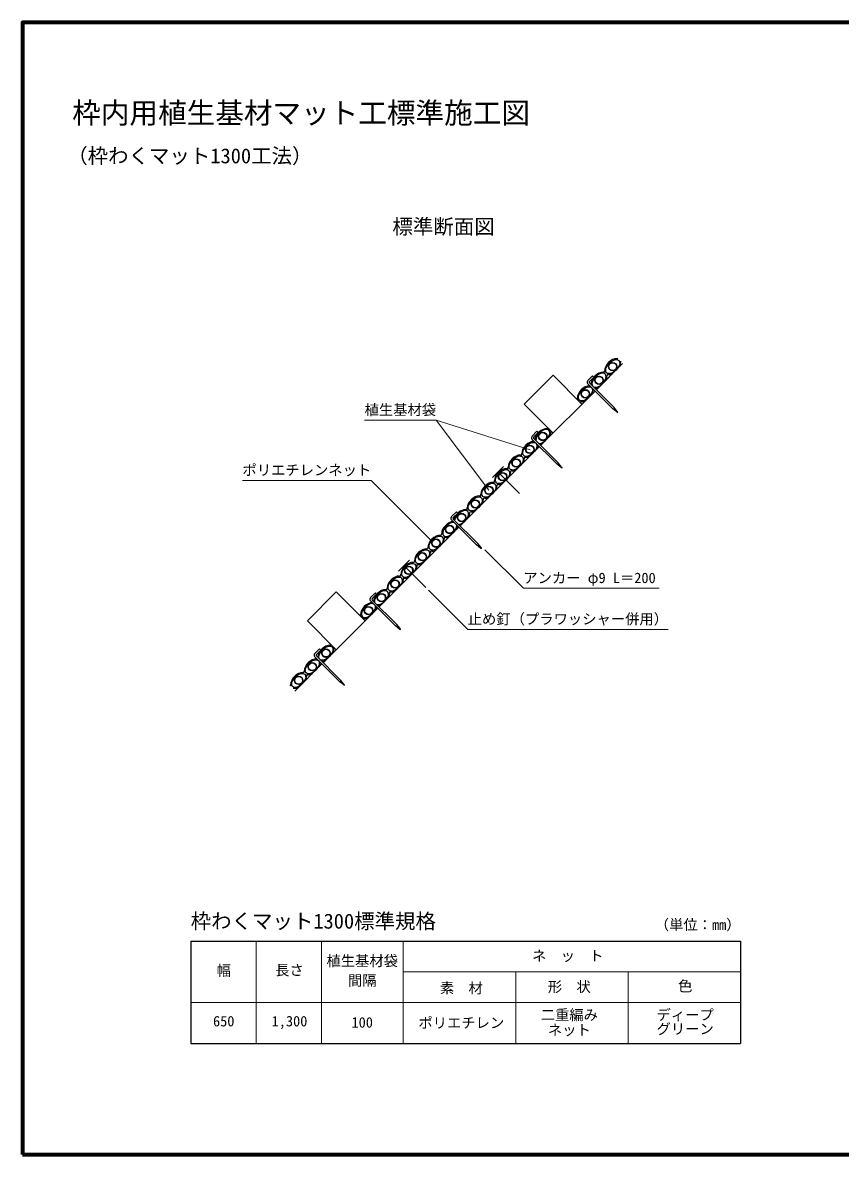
# Model space of a CAD drawing. Units: millimetres, scale not verified. Extents: x 200 to 8200, y 200 to 5825.
# Drawn here: x 200 to 4200, y 200 to 5740 of the extents above; entities that cross this region are included whole.
import ezdxf
from ezdxf.enums import TextEntityAlignment as Align

# ---------------------------------------------------------------- set-up
doc = ezdxf.new("R2010")
doc.units = ezdxf.units.MM
doc.header["$LTSCALE"] = 20
for name, color, linetype, lineweight in [('C-BGD', 7, 'Continuous', 13), ('C-MTR-FRAM', 5, 'Continuous', 25), ('C-MTR-LINE', 5, 'Continuous', 13), ('C-STR', 7, 'Continuous', 25), ('C-STR-HTXT', 1, 'Continuous', 13), ('C-TTL', 1, 'Continuous', 13)]:
    doc.layers.add(name, color=color, linetype=linetype, lineweight=lineweight)
for name, color, linetype in [('C-MTR', 5, 'Continuous'), ('C-MTR-TXT', 5, 'Continuous'), ('C-TTL-TXT', 3, 'Continuous')]:
    doc.layers.add(name, color=color, linetype=linetype)
doc.styles.add('ＭＳ ゴシック', font='')
doc.styles.get('ＭＳ ゴシック').set_extended_font_data('MS Gothic')

msp = doc.modelspace()

# ---------------------------------------------------------------- linework, layer by layer
at = {"layer": 'C-BGD'}
for p, q in [((2653.32, 3872.55), (2794.74, 4013.97)), ((2794.74, 4013.97), (2936.17, 3872.55)), ((2653.32, 3872.55), (2794.74, 3731.13)), ((1592.68, 2811.88), (1734.1, 2953.3)), ((1734.1, 2953.3), (1875.52, 2811.88)), ((1670.4, 2606.79), (1937.29, 2873.68)), ((1592.68, 2811.88), (1734.1, 2670.46))]:
    msp.add_line(p, q, dxfattribs=at)
at = {"layer": 'C-MTR-FRAM'}
for p, q in [((1022.12, 1243.03), (3712.12, 1243.03)), ((1022.12, 1243.03), (1022.12, 743.03)), ((3712.12, 1243.03), (3712.12, 743.03)), ((1022.12, 743.03), (3712.12, 743.03))]:
    msp.add_line(p, q, dxfattribs=at)
at = {"layer": 'C-MTR-LINE'}
for p, q in [((1342.12, 1243.03), (1342.12, 743.03)), ((1662.12, 1243.03), (1662.12, 743.03)), ((2062.12, 1243.03), (2062.12, 743.03)), ((2062.12, 1093.03), (3712.12, 1093.03)), ((2612.12, 1093.03), (2612.12, 743.03)), ((3162.12, 1093.03), (3162.12, 743.03)), ((1022.12, 943.03), (3712.12, 943.03))]:
    msp.add_line(p, q, dxfattribs=at)
at = {"layer": 'C-STR'}
for p, q in [((3006.54, 3942.92), (3135.03, 4071.42)), ((2964.58, 3988.21), (2987.87, 4011.52)), ((2994.24, 4005.15), (2972.99, 3983.89)), ((2994.24, 4005.15), (2987.87, 4011.52)), ((3006.44, 3942.82), (3070.78, 4007.17)), ((2734.47, 3670.86), (3000.07, 3936.46)), ((2962.72, 3973.79), (3086.58, 3850.01)), ((2972.69, 3976.55), (3092.94, 3856.37)), ((3106.38, 3834.46), (3086.58, 3850.01)), ((3108.5, 3836.58), (3092.94, 3856.37)), ((3106.38, 3834.46), (3110.98, 3831.98)), ((3110.98, 3831.98), (3108.5, 3836.58)), ((2692.52, 3716.15), (2715.81, 3739.45)), ((2722.17, 3733.09), (2700.93, 3711.83)), ((2722.17, 3733.09), (2715.81, 3739.45)), ((2340.07, 3276.45), (2728.01, 3664.39)), ((2690.66, 3701.72), (2814.51, 3577.94)), ((2700.63, 3704.48), (2820.87, 3584.31)), ((2766.17, 3703.09), (2768.42, 3705.97)), ((2551.54, 3567.14), (2498.11, 3513.72)), ((2834.31, 3562.39), (2814.51, 3577.94)), ((2836.43, 3564.51), (2820.87, 3584.31)), ((2834.31, 3562.39), (2838.91, 3559.92)), ((2838.91, 3559.92), (2836.43, 3564.51)), ((2630.89, 3434.37), (2524.83, 3540.43)), ((2298.4, 3321.66), (2321.69, 3344.96)), ((2328.05, 3338.6), (2306.8, 3317.34)), ((2328.05, 3338.6), (2321.69, 3344.96)), ((1943.65, 2880.04), (2333.7, 3270.09)), ((2296.53, 3307.23), (2420.39, 3183.45)), ((2306.5, 3309.99), (2426.75, 3189.82)), ((2440.19, 3167.9), (2420.39, 3183.45)), ((2442.31, 3170.03), (2426.75, 3189.82)), ((2440.19, 3167.9), (2444.79, 3165.43)), ((2444.79, 3165.43), (2442.31, 3170.03)), ((2092.64, 3108.23), (2039.22, 3054.8)), ((2171.99, 2975.45), (2065.93, 3081.52)), ((1902.01, 2925.22), (1925.3, 2948.52)), ((1931.67, 2942.16), (1910.42, 2920.9)), ((1931.67, 2942.16), (1925.3, 2948.52)), ((1900.15, 2910.79), (2024, 2787.02)), ((1910.12, 2913.55), (2030.36, 2793.38)), ((2043.81, 2771.47), (2024, 2787.02)), ((2045.93, 2773.59), (2030.36, 2793.38)), ((2043.81, 2771.47), (2048.4, 2768.99)), ((2048.4, 2768.99), (2045.93, 2773.59)), ((1628.79, 2651.94), (1652.08, 2675.24)), ((1658.44, 2668.88), (1637.2, 2647.62)), ((1658.44, 2668.88), (1652.08, 2675.24)), ((1626.93, 2637.51), (1750.78, 2513.73)), ((1636.9, 2640.27), (1757.14, 2520.1)), ((1531.7, 2468.08), (1664.04, 2600.43)), ((1770.58, 2498.18), (1750.78, 2513.73)), ((1772.7, 2500.31), (1757.14, 2520.1)), ((1770.58, 2498.18), (1775.18, 2495.71)), ((1775.18, 2495.71), (1772.7, 2500.31))]:
    msp.add_line(p, q, dxfattribs=at)
for centre, radius in [((3086.18, 4056.14), 20.78), ((3086.18, 4056.14), 18.89), ((3019.4, 3989.36), 20.78), ((3019.4, 3989.36), 18.89), ((2952.62, 3922.58), 20.78), ((2952.62, 3922.58), 18.89), ((2744.42, 3714.41), 20.78), ((2744.42, 3714.41), 18.89), ((2681.2, 3651.19), 20.78), ((2681.2, 3651.19), 18.89), ((2614.42, 3584.4), 20.78), ((2614.42, 3584.4), 18.89), ((2547.64, 3517.62), 20.78), ((2547.64, 3517.62), 18.89), ((2480.86, 3450.84), 20.78), ((2480.86, 3450.84), 18.89), ((2414.07, 3384.06), 20.78), ((2414.07, 3384.06), 18.89), ((2347.29, 3317.27), 20.78), ((2347.29, 3317.27), 18.89), ((2289.09, 3259.05), 20.78), ((2289.09, 3259.05), 18.89), ((2222.3, 3192.27), 20.78), ((2222.3, 3192.27), 18.89), ((2155.52, 3125.49), 20.78), ((2155.52, 3125.49), 18.89), ((2088.74, 3058.71), 20.78), ((2088.74, 3058.71), 18.89), ((2021.96, 2991.92), 20.78), ((2021.96, 2991.92), 18.89), ((1955.18, 2925.14), 20.78), ((1955.18, 2925.14), 18.89), ((1891.96, 2861.92), 20.78), ((1891.96, 2861.92), 18.89), ((1683.77, 2653.74), 20.78), ((1683.77, 2653.74), 18.89), ((1616.99, 2586.95), 20.78), ((1616.99, 2586.95), 18.89), ((1550.21, 2520.17), 20.78), ((1550.21, 2520.17), 18.89)]:
    msp.add_circle(centre, radius, dxfattribs=at)
for centre, radius, start, end in [((3104.21, 4129.84), 34.87, 272.50835, 280.97131), ((3159.88, 4074.17), 34.87, 169.02869, 177.49165), ((3037.43, 4063.05), 34.87, 272.50835, 284.61666), ((3012.49, 4038.11), 34.87, 345.38334, 357.32846), ((3093.09, 4007.39), 34.87, 165.38334, 177.49165), ((3068.15, 3982.45), 34.87, 92.67154, 104.61666), ((2973.27, 3979.76), 12.12, 135.76262, 209.53793), ((2976.23, 3980.08), 5, 130.3409, 225.01704), ((2970.65, 3996.27), 34.87, 272.50835, 276.935), ((2945.71, 3971.33), 34.87, 355.77667, 357.32846), ((3026.31, 3940.61), 34.87, 173.05022, 177.49165), ((3001.37, 3915.67), 34.87, 92.67154, 94.20661), ((2878.92, 3904.55), 34.87, 345.38334, 357.32846), ((2933.43, 3903.1), 19.67, 224.41787, 225.58213), ((2934.59, 3848.89), 34.87, 92.67154, 104.61666), ((2701.2, 3707.69), 12.12, 135.76262, 209.53793), ((2704.16, 3708.02), 5, 130.3409, 225.01704), ((2762.45, 3788.1), 34.87, 272.50835, 284.61666), ((2764.79, 3734.57), 18.78, 41.83643, 48.16357), ((2818.11, 3732.44), 34.87, 165.38334, 177.49165), ((2699.23, 3724.88), 34.87, 272.50835, 274.9535), ((2754.9, 3669.22), 34.87, 175.03033, 177.49165), ((2632.45, 3658.1), 34.87, 272.50835, 284.61666), ((2632.45, 3658.1), 34.87, 272.50835, 284.61666), ((2607.51, 3633.16), 34.87, 345.38334, 357.32846), ((2607.51, 3633.16), 34.87, 345.38334, 357.32846), ((2688.11, 3602.43), 34.87, 165.38334, 177.49165), ((2663.17, 3577.49), 34.87, 92.67154, 104.61666), ((2565.67, 3591.31), 34.87, 270.49011, 284.61666), ((2565.67, 3591.31), 34.87, 272.50835, 284.61666), ((2540.73, 3566.37), 34.87, 345.38334, 359.50989), ((2540.73, 3566.37), 34.87, 345.38334, 357.32846), ((2498.89, 3524.53), 34.87, 272.50835, 284.61666), ((2498.89, 3524.53), 34.87, 272.50835, 284.61666), ((2473.94, 3499.59), 34.87, 345.38334, 357.32846), ((2473.94, 3499.59), 34.87, 345.38334, 357.32846), ((2621.33, 3535.65), 34.87, 165.38334, 177.49165), ((2596.39, 3510.71), 34.87, 92.67154, 104.61666), ((2554.55, 3468.87), 34.87, 165.38334, 177.49165), ((2529.61, 3443.93), 34.87, 92.67154, 104.61666), ((2432.1, 3457.75), 34.87, 270.49011, 284.61666), ((2432.1, 3457.75), 34.87, 272.50835, 284.61666), ((2407.16, 3432.81), 34.87, 345.38334, 359.50989), ((2407.16, 3432.81), 34.87, 345.38334, 359.50989), ((2407.16, 3432.81), 34.87, 345.38334, 357.32846), ((2407.16, 3432.81), 34.87, 356.1067, 359.50989), ((2487.77, 3402.09), 34.87, 165.38334, 177.49165), ((2462.83, 3377.15), 34.87, 92.67154, 104.61666), ((2463.04, 3376.93), 34.87, 90.49011, 93.8933), ((2365.32, 3390.97), 34.87, 270.49011, 284.61666), ((2365.32, 3390.97), 34.87, 272.50835, 284.61666), ((2340.38, 3366.03), 34.87, 345.38334, 359.50989), ((2340.38, 3366.03), 34.87, 345.38334, 357.32846), ((2340.38, 3366.03), 34.87, 356.1067, 359.50989), ((2420.98, 3335.3), 34.87, 165.38334, 177.49165), ((2396.04, 3310.36), 34.87, 92.67154, 104.61666), ((2307.08, 3313.21), 12.12, 135.76262, 209.53793), ((2310.04, 3313.53), 5, 130.3409, 225.01704), ((2240.33, 3265.96), 34.87, 272.50835, 284.61666), ((2240.33, 3265.96), 34.87, 272.50835, 284.61666), ((2215.39, 3241.02), 34.87, 345.38334, 357.32846), ((2215.39, 3241.02), 34.87, 345.38334, 357.32846), ((2296, 3210.3), 34.87, 165.38334, 177.49165), ((2271.06, 3185.36), 34.87, 92.67154, 104.61666), ((2173.55, 3199.18), 34.87, 272.50835, 284.61666), ((2173.55, 3199.18), 34.87, 272.50835, 284.61666), ((2148.61, 3174.24), 34.87, 345.38334, 359.50989), ((2148.61, 3174.24), 34.87, 345.38334, 357.32846), ((2081.83, 3107.46), 34.87, 345.38334, 357.32846), ((2081.83, 3107.46), 34.87, 345.38334, 357.32846), ((2229.22, 3143.52), 34.87, 165.38334, 177.49165), ((2204.27, 3118.58), 34.87, 92.67154, 104.61666), ((2106.77, 3132.4), 34.87, 272.44191, 284.61666), ((2106.77, 3132.4), 34.87, 272.50835, 284.61666), ((2162.44, 3076.73), 34.87, 165.38334, 177.49165), ((2137.49, 3051.8), 34.87, 92.67154, 104.61666), ((2039.99, 3065.62), 34.87, 270.49011, 284.61666), ((2039.99, 3065.62), 34.87, 270.49011, 284.61666), ((2039.99, 3065.62), 34.87, 272.50835, 284.61666), ((2015.05, 3040.68), 34.87, 345.38334, 359.50989), ((2015.05, 3040.68), 34.87, 345.38334, 359.50989), ((2015.05, 3040.67), 34.87, 345.38334, 357.32846), ((2095.65, 3009.95), 34.87, 165.38334, 177.49165), ((2070.71, 2985.01), 34.87, 92.67154, 104.61666), ((1973.21, 2998.84), 34.87, 270.49011, 284.61666), ((1973.21, 2998.84), 34.87, 272.50835, 284.61666), ((1948.26, 2973.89), 34.87, 345.38334, 359.50989), ((1948.26, 2973.89), 34.87, 345.38334, 357.32846), ((2028.87, 2943.17), 34.87, 165.38334, 177.49165), ((2003.93, 2918.23), 34.87, 92.67154, 104.61666), ((1910.69, 2916.77), 12.12, 135.76262, 209.53793), ((1913.66, 2917.09), 5, 130.3409, 225.01704), ((1818.26, 2843.89), 34.87, 345.79275, 357.32846), ((1872.77, 2842.44), 19.67, 224.41782, 225.58218), ((1873.93, 2788.23), 34.87, 92.67154, 104.20725), ((1704.14, 2673.89), 18.78, 88.76405, 96.24157), ((1701.8, 2727.43), 34.87, 274.51552, 284.61666), ((1704.14, 2673.89), 18.78, 41.83643, 48.16357), ((1757.47, 2671.77), 34.87, 165.38334, 177.49165), ((1637.47, 2643.49), 12.12, 135.76262, 209.53793), ((1640.43, 2643.81), 5, 130.3409, 225.01704), ((1635.02, 2660.65), 34.87, 272.50835, 275.72016), ((1635.02, 2660.65), 34.87, 272.50835, 275.72016), ((1610.08, 2635.71), 34.87, 354.53629, 357.32846), ((1690.68, 2604.98), 34.87, 174.26423, 177.49165), ((1665.74, 2580.04), 34.87, 92.67154, 95.44791), ((1568.24, 2593.86), 34.87, 270.49011, 284.61666), ((1568.24, 2593.86), 34.87, 272.50835, 284.61666), ((1543.3, 2568.92), 34.87, 345.38334, 359.50989), ((1543.3, 2568.92), 34.87, 345.38334, 357.32846), ((1543.3, 2568.92), 34.87, 356.1067, 359.50989), ((1476.51, 2502.14), 34.87, 345.38334, 359.50989), ((1476.51, 2502.14), 34.87, 345.38334, 357.32846), ((1623.9, 2538.2), 34.87, 165.38334, 177.49165), ((1598.96, 2513.26), 34.87, 92.67154, 104.61666), ((1532.18, 2446.48), 34.87, 92.67154, 104.61666)]:
    msp.add_arc(centre, radius, start, end, dxfattribs=at)
for centre, major_axis, ratio, start_param, end_param in [((3086.18, 4056.14), (33.4, 33.4), 0.596287, 0.5059615, 2.6383483), ((3086.18, 4056.14), (33.4, 33.4), 0.596287, 5.2802608, 5.7772238), ((3019.4, 3989.36), (33.4, 33.4), 0.596287, 0.5059615, 2.6383483), ((3019.45, 3989.3), (29.99, 30.1), 0.556919, 3.2812945, 9.283427), ((3019.4, 3989.36), (33.4, 33.4), 0.596287, 5.2802608, 5.7772238), ((3086.18, 4056.14), (33.4, 33.4), 0.596287, 3.644837, 4.1445172), ((2952.61, 3922.57), (33.4, 33.4), 0.596287, 0.5059615, 2.6383483), ((2952.61, 3922.57), (33.4, 33.4), 0.596287, 5.2802608, 5.7772238), ((3019.4, 3989.36), (33.4, 33.4), 0.596287, 3.644837, 4.1445172), ((2952.61, 3922.57), (33.4, 33.4), 0.596287, 3.644837, 4.1445172), ((2744.42, 3714.41), (33.4, 33.4), 0.596287, 0.5059615, 2.505089), ((2744.47, 3714.35), (29.99, 30.1), 0.556919, 3.6061765, 8.958545), ((2744.42, 3714.41), (33.4, 33.4), 0.596287, 5.2788947, 5.7772238), ((2681.2, 3651.18), (33.4, 33.4), 0.596287, 0.5059615, 2.6383483), ((2681.2, 3651.18), (33.4, 33.4), 0.596287, 5.279205, 5.7772238), ((2744.42, 3714.41), (33.4, 33.4), 0.596287, 3.778451, 4.1458832), ((2614.42, 3584.4), (33.4, 33.4), 0.596287, 0.5059615, 2.6383483), ((2614.42, 3584.4), (33.4, 33.4), 0.596287, 5.279205, 5.7772238), ((2681.2, 3651.18), (33.4, 33.4), 0.596287, 3.644837, 4.1455729), ((2547.63, 3517.62), (33.4, 33.4), 0.596287, 0.5059615, 2.6383483), ((2614.42, 3584.4), (33.4, 33.4), 0.596287, 3.644837, 4.1455729), ((2547.63, 3517.62), (33.4, 33.4), 0.596287, 5.279205, 5.7772238), ((2480.85, 3450.83), (33.4, 33.4), 0.596287, 0.5059615, 2.6383483), ((2480.85, 3450.83), (33.4, 33.4), 0.596287, 5.279205, 5.7772238), ((2547.63, 3517.62), (33.4, 33.4), 0.596287, 3.644837, 4.1455729), ((2414.07, 3384.05), (33.4, 33.4), 0.596287, 0.5059615, 2.6383483), ((2414.07, 3384.05), (33.4, 33.4), 0.596287, 5.279205, 5.7772238), ((2480.85, 3450.83), (33.4, 33.4), 0.596287, 3.644837, 4.1455729), ((2347.29, 3317.27), (33.4, 33.4), 0.596287, 0.5059615, 2.3739219), ((2347.34, 3317.22), (29.99, 30.1), 0.556919, 3.785035, 8.7796864), ((2347.29, 3317.27), (33.4, 33.4), 0.596287, 5.279205, 5.7772238), ((2414.07, 3384.05), (33.4, 33.4), 0.596287, 3.644837, 4.1455729), ((2289.08, 3259.05), (33.4, 33.4), 0.596287, 0.5861838, 2.6383483), ((2289.14, 3259), (29.99, 30.1), 0.556919, 0.3863602, 5.8951759), ((2289.08, 3259.05), (33.4, 33.4), 0.596287, 5.2802608, 5.6973562), ((2347.29, 3317.27), (33.4, 33.4), 0.596287, 3.9096181, 4.1455729), ((2222.3, 3192.27), (33.4, 33.4), 0.596287, 0.5059615, 2.6383483), ((2289.08, 3259.05), (33.4, 33.4), 0.596287, 3.644837, 4.1445172), ((2155.52, 3125.49), (33.4, 33.4), 0.596287, 0.5059615, 2.6383483), ((2222.3, 3192.27), (33.4, 33.4), 0.596287, 5.2802608, 5.7772238), ((2155.52, 3125.49), (33.4, 33.4), 0.596287, 5.2802608, 5.7772238), ((2222.3, 3192.27), (33.4, 33.4), 0.596287, 3.644837, 4.1445172), ((2088.74, 3058.7), (33.4, 33.4), 0.596287, 0.5059615, 2.6383483), ((2088.74, 3058.7), (33.4, 33.4), 0.596287, 5.2805704, 5.7772238), ((2155.52, 3125.49), (33.4, 33.4), 0.596287, 3.644837, 4.1445172), ((2021.95, 2991.92), (33.4, 33.4), 0.596287, 0.5059615, 2.6383483), ((2021.95, 2991.92), (33.4, 33.4), 0.596287, 5.2802608, 5.7772238), ((2088.74, 3058.7), (33.4, 33.4), 0.596287, 3.644837, 4.1442075), ((1955.17, 2925.14), (33.4, 33.4), 0.596287, 0.5059615, 2.5827878), ((1955.22, 2925.08), (29.99, 30.1), 0.556919, 3.4823356, 9.0823859), ((1955.17, 2925.14), (33.4, 33.4), 0.596287, 5.2802608, 5.7772238), ((2021.95, 2991.92), (33.4, 33.4), 0.596287, 3.644837, 4.1445172), ((1891.95, 2861.91), (33.4, 33.4), 0.596287, 0.5459103, 2.6383483), ((1892.01, 2861.86), (29.99, 30.1), 0.556919, 0.3168252, 5.9647109), ((1955.17, 2925.14), (33.4, 33.4), 0.596287, 3.7007522, 4.1445172), ((1891.95, 2861.91), (33.4, 33.4), 0.596287, 3.644837, 4.1445172), ((1891.95, 2861.91), (33.4, 33.4), 0.596287, 5.2802608, 5.7376297), ((1683.77, 2653.73), (33.4, 33.4), 0.596287, 0.5059615, 2.6383483), ((1683.77, 2653.73), (33.4, 33.4), 0.596287, 5.2801633, 5.7772238), ((1616.99, 2586.95), (33.4, 33.4), 0.596287, 0.5059615, 2.6383483), ((1616.99, 2586.95), (33.4, 33.4), 0.596287, 5.2802608, 5.7772238), ((1683.77, 2653.73), (33.4, 33.4), 0.596287, 3.644837, 4.1446147), ((1550.2, 2520.17), (33.4, 33.4), 0.596287, 0.5059615, 2.6383483), ((1616.99, 2586.95), (33.4, 33.4), 0.596287, 3.644837, 4.1445172), ((1550.2, 2520.17), (33.4, 33.4), 0.596287, 5.2802608, 5.7772238), ((1550.2, 2520.17), (33.4, 33.4), 0.596287, 3.644837, 4.1445172)]:
    msp.add_ellipse(centre, major_axis=major_axis, ratio=ratio, start_param=start_param, end_param=end_param, dxfattribs=at)
for centre in [(3086.23, 4056.09), (2952.67, 3922.52), (2681.25, 3651.13), (2614.47, 3584.35), (2547.69, 3517.56), (2480.9, 3450.78), (2414.12, 3384), (2222.35, 3192.21), (2155.57, 3125.43), (2088.79, 3058.65), (2022.01, 2991.87), (1683.82, 2653.68), (1617.04, 2586.9), (1550.26, 2520.11)]:
    msp.add_ellipse(centre, major_axis=(29.99, 30.1), ratio=0.556919, dxfattribs=at)
at = {"layer": 'C-STR-HTXT'}
for p, q in [((1872.62, 3793.86), (2222.62, 3793.86)), ((2682.87, 3648.55), (2222.62, 3793.86)), ((2222.62, 3793.86), (2480.86, 3450.84)), ((1275.31, 3498.83), (1905.31, 3498.83)), ((2461.05, 3159.77), (2649.24, 2970.97)), ((2185.48, 2961.93), (2377.13, 2769.67)), ((2649.24, 2970.97), (3314.24, 2970.97)), ((2377.13, 2769.67), (3357.13, 2769.67))]:
    msp.add_line(p, q, dxfattribs=at)
at = {"layer": 'C-STR-HTXT', "lineweight": 25}
msp.add_line((1905.31, 3498.83), (2197, 3206.2), dxfattribs=at)
at = {"layer": 'C-TTL', "color": 2, "lineweight": 70}
msp.add_lwpolyline([(200, 200), (8200, 200), (8200, 5740), (200, 5740)], close=True, dxfattribs=at)

# ---------------------------------------------------------------- texts
at = {"layer": 'C-MTR', "style": 'ＭＳ ゴシック'}
msp.add_text('枠わくマット1300標準規格', height=73.31, dxfattribs=at).set_placement((1022.12, 1283.03), align=Align.BOTTOM_LEFT)
at = {"layer": 'C-MTR-TXT', "style": 'ＭＳ ゴシック'}
for s, p in [('（単位：mm）', (3292.12, 1283.03)), ('ネ\u3000ッ\u3000ト', (2692, 1131.03))]:
    msp.add_text(s, height=51.32, dxfattribs=at).set_placement(p, align=Align.BOTTOM_LEFT)
for s, p in [('植生基材袋', (1861.08, 1106.36)), ('幅', (1183.7, 1059.03)), ('長さ', (1505.45, 1061.03)), ('間隔', (1861.08, 1010.36)), ('形\u3000状', (2874.32, 979.39)), ('色', (3440.83, 983.03)), ('素\u3000材', (2345.96, 973.03)), ('二重編み', (2874.32, 842.03)), ('ディープ', (3440.83, 842.03)), ('650', (1183.7, 811.03)), ('1,300', (1505.45, 811.03)), ('100', (1861.08, 805.03)), ('ポリエチレン', (2345.96, 803.03)), ('ネット', (2874.32, 768.03)), ('グリーン', (3440.83, 773.03))]:
    msp.add_text(s, height=51.32, dxfattribs=at).set_placement(p, align=Align.BOTTOM_CENTER)
at = {"layer": 'C-STR-HTXT', "color": 7, "style": 'ＭＳ ゴシック'}
for s, p in [('植生基材袋', (1872.62, 3803.86)), ('ポリエチレンネット', (1275.31, 3508.83)), ('アンカー φ9 L＝200', (2649.24, 2980.97)), ('止め釘（プラワッシャー併用）', (2377.13, 2779.67))]:
    msp.add_text(s, height=51.32, dxfattribs=at).set_placement(p, align=Align.BOTTOM_LEFT)
at = {"layer": 'C-TTL-TXT', "style": 'ＭＳ ゴシック'}
for s, height, p in [('枠内用植生基材マット工標準施工図', 102.6, (442.43, 5215.77)), ('（枠わくマット1300工法）', 73.31, (418.12, 5029.36))]:
    msp.add_text(s, height=height, dxfattribs=at).set_placement(p, align=Align.BOTTOM_LEFT)
at = {"layer": 'C-TTL-TXT', "color": 7, "style": 'ＭＳ ゴシック'}
msp.add_text('標準断面図', height=73.31, dxfattribs=at).set_placement((2008.84, 4741.7), align=Align.MIDDLE_LEFT)

doc.saveas('drawing.dxf')
